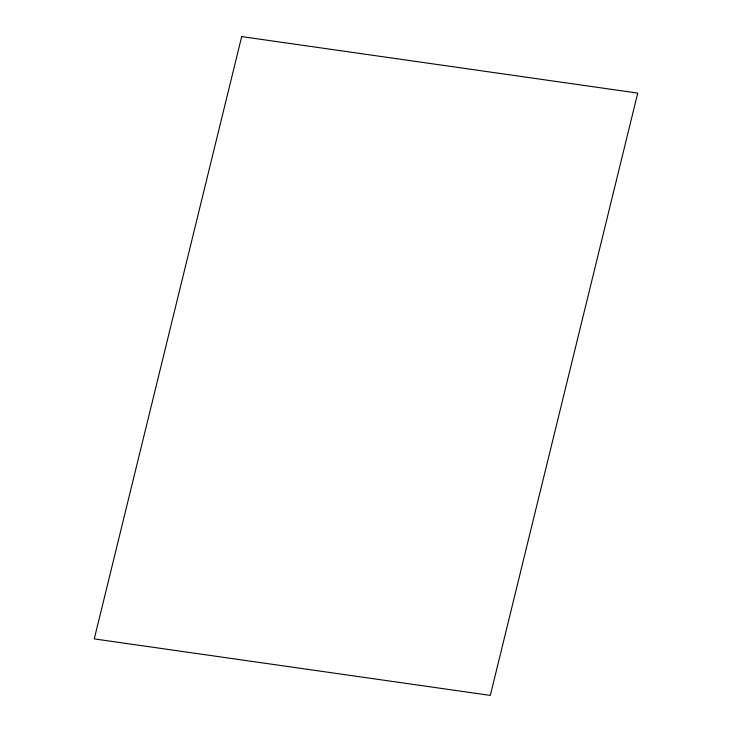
<?xml version="1.0" encoding="UTF-8"?>
<svg xmlns="http://www.w3.org/2000/svg" width="732" height="732" viewBox="0 0 732 732"><rect width="100%" height="100%" fill="white"/><g stroke="black" fill="none" stroke-linecap="round" stroke-linejoin="round"><path stroke-width="1.1" d="M241.688 36.6L94.263 638.899L490.312 695.4L637.737 93.101L241.688 36.6"/></g></svg>
